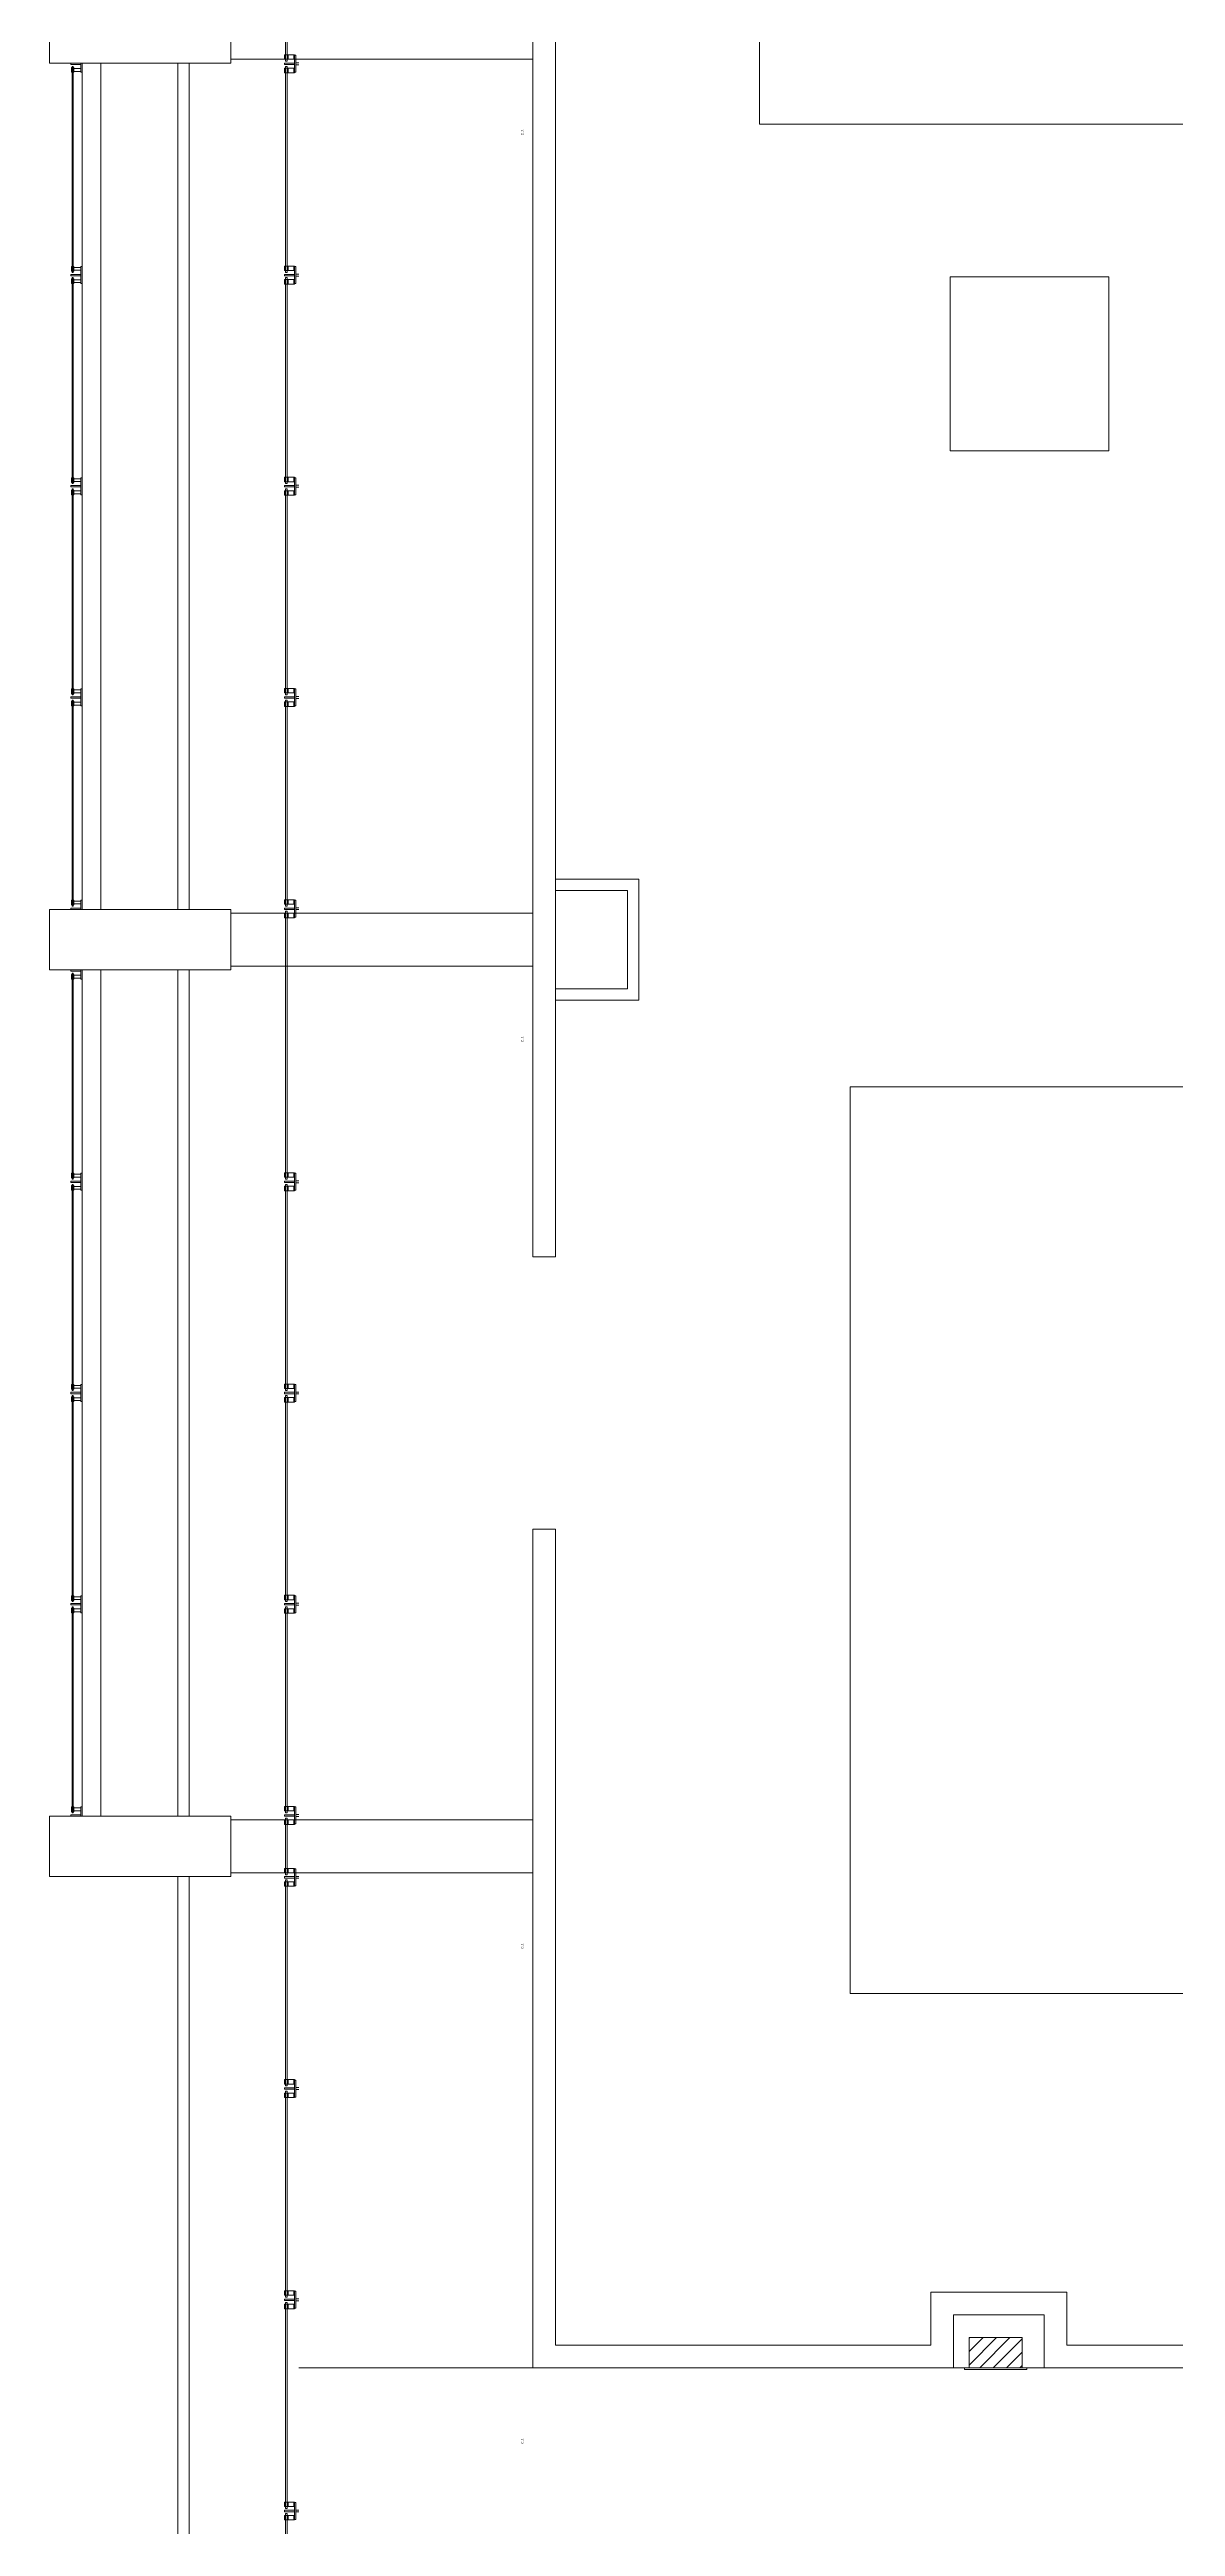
# Model space of a CAD drawing. Header units: inches. Extents: x -31774 to -27465, y 9140 to 11717.
# Drawn here: x -31095 to -30797, y 10124 to 10779 of the extents above; entities that cross this region are included whole.
import ezdxf

# ---------------------------------------------------------------- set-up
doc = ezdxf.new("R2010")
doc.units = ezdxf.units.IN
doc.header["$LTSCALE"] = 5.55
doc.header["$MEASUREMENT"] = 0
for name, color, linetype, lineweight in [('A-CLNG-CTJT', 6, 'Continuous', 18), ('A-CLNG-DIFF', 2, 'Continuous', 18), ('A-CONC-OPNG', 3, 'Continuous', 18), ('A-EQPM-MECH', 6, 'Continuous', 18), ('A-FLOR-BYND', 8, 'Continuous', 18), ('A-FLOR-HRAL', 5, 'Continuous', 18), ('A-FLOR-WALK', 6, 'Continuous', 18), ('A-GLAZ-FRAM', 5, 'Continuous', 18), ('a-glaz-full3', 8, 'Continuous', 18), ('A-GLAZ-SILL', 9, 'Continuous', 18), ('A-WALL-FULL', 8, 'Continuous', 18), ('P-EQPM', 7, 'Continuous', 18), ('P-EQPM-PATT', 8, 'Continuous', 18), ('S-COLS-CONC-03', 2, 'Continuous', 18)]:
    doc.layers.add(name, color=color, linetype=linetype, lineweight=lineweight)
doc.styles.add('@Arial Unicode MS', font='@Arial Unicode MS')

# ---------------------------------------------------------------- blocks, each defined once
blk = doc.blocks.new('screen2')
at = {"layer": 'A-GLAZ-FRAM'}
for p, q in [((0.37, 3), (0, 3)), ((0, 0.37), (0, 3)), ((0, 0.37), (2.44, 0.37)), ((0, 0.37), (0.37, 0.37)), ((0, 0), (2.44, 0)), ((0.37, 0.37), (0.37, 3)), ((1.19, 2.81), (2.44, 2.81)), ((1.19, 2.62), (1.19, 2.81)), ((1.19, 2.75), (2.44, 2.75)), ((1.19, 2.19), (1.19, 2.38)), ((1.19, 2.19), (2.44, 2.19)), ((1.44, 0.37), (1.44, 2.19)), ((2.19, 0.37), (2.19, 2.19)), ((2.44, 2.62), (2.44, 2.81)), ((2.44, 2.19), (2.44, 2.38)), ((2.44, 0), (2.44, 0.37)), ((53.84, 2.62), (53.84, 2.81)), ((55.09, 2.81), (53.84, 2.81)), ((55.09, 2.75), (53.84, 2.75)), ((53.84, 2.55), (54.09, 2.55)), ((53.84, 2.38), (53.84, 2.55)), ((53.84, 2.19), (53.84, 2.38)), ((55.09, 2.19), (53.84, 2.19)), ((53.84, 0.37), (58.34, 0.37)), ((53.84, 0.37), (53.84, 0)), ((53.84, 0), (58.34, 0)), ((54.09, 2.55), (54.09, 2.38)), ((54.09, 0.37), (54.09, 2.19)), ((54.84, 2.55), (54.84, 2.38)), ((55.09, 2.55), (54.84, 2.55)), ((54.84, 0.37), (54.84, 2.19)), ((55.09, 2.62), (55.09, 2.81)), ((55.09, 2.38), (55.09, 2.55)), ((55.09, 2.19), (55.09, 2.38)), ((56.28, 3), (55.91, 3)), ((55.91, 0.37), (55.91, 3)), ((55.91, 0.37), (56.28, 0.37)), ((56.28, 0.37), (56.28, 3)), ((57.09, 2.81), (58.34, 2.81)), ((57.09, 2.62), (57.09, 2.81)), ((57.09, 2.75), (58.34, 2.75)), ((57.09, 2.19), (57.09, 2.38)), ((57.09, 2.19), (58.34, 2.19)), ((57.34, 0.37), (57.34, 2.19)), ((58.09, 0.37), (58.09, 2.19)), ((58.34, 2.62), (58.34, 2.81)), ((58.34, 2.19), (58.34, 2.38)), ((58.34, 0), (58.34, 0.37)), ((109.75, 2.62), (109.75, 2.81)), ((111, 2.81), (109.75, 2.81)), ((111, 2.75), (109.75, 2.75)), ((109.75, 2.55), (110, 2.55)), ((109.75, 2.38), (109.75, 2.55)), ((109.75, 2.19), (109.75, 2.38)), ((111, 2.19), (109.75, 2.19)), ((109.75, 0.37), (114.25, 0.37)), ((109.75, 0.37), (109.75, 0)), ((109.75, 0), (114.25, 0)), ((110, 2.55), (110, 2.38)), ((110, 0.37), (110, 2.19)), ((110.75, 2.55), (110.75, 2.38)), ((111, 2.55), (110.75, 2.55)), ((110.75, 0.37), (110.75, 2.19)), ((111, 2.62), (111, 2.81)), ((111, 2.38), (111, 2.55)), ((111, 2.19), (111, 2.38)), ((112.19, 3), (111.81, 3)), ((111.81, 0.37), (111.81, 3)), ((111.81, 0.37), (112.19, 0.37)), ((112.19, 0.37), (112.19, 3)), ((113, 2.81), (114.25, 2.81)), ((113, 2.62), (113, 2.81)), ((113, 2.75), (114.25, 2.75)), ((113, 2.19), (113, 2.38)), ((113, 2.19), (114.25, 2.19)), ((113.25, 0.37), (113.25, 2.19)), ((114, 0.37), (114, 2.19)), ((114.25, 2.62), (114.25, 2.81)), ((114.25, 2.19), (114.25, 2.38)), ((114.25, 0), (114.25, 0.37)), ((165.66, 2.62), (165.66, 2.81)), ((166.91, 2.81), (165.66, 2.81)), ((166.91, 2.75), (165.66, 2.75)), ((165.66, 2.55), (165.91, 2.55)), ((165.66, 2.38), (165.66, 2.55)), ((165.66, 2.19), (165.66, 2.38)), ((166.91, 2.19), (165.66, 2.19)), ((165.66, 0.37), (170.16, 0.37)), ((165.66, 0.37), (165.66, 0)), ((165.66, 0), (170.16, 0)), ((165.91, 2.55), (165.91, 2.38)), ((165.91, 0.37), (165.91, 2.19)), ((166.66, 2.55), (166.66, 2.38)), ((166.91, 2.55), (166.66, 2.55)), ((166.66, 0.37), (166.66, 2.19)), ((166.91, 2.62), (166.91, 2.81)), ((166.91, 2.38), (166.91, 2.55)), ((166.91, 2.19), (166.91, 2.38)), ((168.09, 3), (167.72, 3)), ((167.72, 0.37), (167.72, 3)), ((167.72, 0.37), (168.09, 0.37)), ((168.09, 0.37), (168.09, 3)), ((168.91, 2.81), (170.16, 2.81)), ((168.91, 2.62), (168.91, 2.81)), ((168.91, 2.75), (170.16, 2.75)), ((168.91, 2.19), (168.91, 2.38)), ((168.91, 2.19), (170.16, 2.19)), ((169.16, 0.37), (169.16, 2.19)), ((169.91, 0.37), (169.91, 2.19)), ((170.16, 2.62), (170.16, 2.81)), ((170.16, 2.19), (170.16, 2.38)), ((170.16, 0), (170.16, 0.37)), ((221.56, 2.62), (221.56, 2.81)), ((222.81, 2.81), (221.56, 2.81)), ((222.81, 2.75), (221.56, 2.75)), ((221.56, 2.55), (221.81, 2.55)), ((221.56, 2.38), (221.56, 2.55)), ((221.56, 2.19), (221.56, 2.38)), ((222.81, 2.19), (221.56, 2.19)), ((221.56, 0.37), (224, 0.37)), ((221.56, 0.37), (221.56, 0)), ((221.56, 0), (224, 0)), ((221.81, 2.55), (221.81, 2.38)), ((221.81, 0.37), (221.81, 2.19)), ((222.56, 2.55), (222.56, 2.38)), ((222.81, 2.55), (222.56, 2.55)), ((222.56, 0.37), (222.56, 2.19)), ((222.81, 2.62), (222.81, 2.81)), ((222.81, 2.38), (222.81, 2.55)), ((222.81, 2.19), (222.81, 2.38)), ((224, 3), (223.62, 3)), ((223.62, 0.37), (223.62, 3)), ((223.62, 0.37), (224, 0.37)), ((224, 0.37), (224, 3))]:
    blk.add_line(p, q, dxfattribs=at)
for points in [[(1.58, 2.75), (1.27, 2.75), (1.27, 2.72), (1.36, 2.59), (1.36, 2.25), (1.49, 2.25), (1.49, 2.59), (1.58, 2.72)], [(2.04, 2.75), (2.36, 2.75), (2.36, 2.72), (2.26, 2.59), (2.26, 2.25), (2.14, 2.25), (2.14, 2.59), (2.04, 2.72)], [(54.31, 2.75), (54.62, 2.75), (54.62, 2.72), (54.53, 2.59), (54.53, 2.25), (54.41, 2.25), (54.41, 2.59), (54.31, 2.72)], [(57.49, 2.75), (57.17, 2.75), (57.17, 2.72), (57.27, 2.59), (57.27, 2.25), (57.39, 2.25), (57.39, 2.59), (57.49, 2.72)], [(57.95, 2.75), (58.26, 2.75), (58.26, 2.72), (58.17, 2.59), (58.17, 2.25), (58.04, 2.25), (58.04, 2.59), (57.95, 2.72)], [(110.22, 2.75), (110.53, 2.75), (110.53, 2.72), (110.44, 2.59), (110.44, 2.25), (110.31, 2.25), (110.31, 2.59), (110.22, 2.72)], [(113.39, 2.75), (113.08, 2.75), (113.08, 2.72), (113.17, 2.59), (113.17, 2.25), (113.3, 2.25), (113.3, 2.59), (113.39, 2.72)], [(113.86, 2.75), (114.17, 2.75), (114.17, 2.72), (114.08, 2.59), (114.08, 2.25), (113.95, 2.25), (113.95, 2.59), (113.86, 2.72)], [(166.12, 2.75), (166.44, 2.75), (166.44, 2.72), (166.34, 2.59), (166.34, 2.25), (166.22, 2.25), (166.22, 2.59), (166.12, 2.72)], [(169.3, 2.75), (168.99, 2.75), (168.99, 2.72), (169.08, 2.59), (169.08, 2.25), (169.21, 2.25), (169.21, 2.59), (169.3, 2.72)], [(169.76, 2.75), (170.08, 2.75), (170.08, 2.72), (169.98, 2.59), (169.98, 2.25), (169.86, 2.25), (169.86, 2.59), (169.76, 2.72)], [(222.03, 2.75), (222.34, 2.75), (222.34, 2.72), (222.25, 2.59), (222.25, 2.25), (222.12, 2.25), (222.12, 2.59), (222.03, 2.72)]]:
    blk.add_lwpolyline(points, close=True, dxfattribs=at)
for points in [[(1.49, 2.38), (1.58, 2.38), (1.58, 2.55), (1.82, 2.55)], [(2.14, 2.38), (2.05, 2.38), (2.05, 2.55), (1.8, 2.55)], [(57.39, 2.38), (57.49, 2.38), (57.49, 2.55), (57.73, 2.55)], [(58.04, 2.38), (57.95, 2.38), (57.95, 2.55), (57.71, 2.55)], [(113.3, 2.38), (113.39, 2.38), (113.39, 2.55), (113.63, 2.55)], [(113.95, 2.38), (113.86, 2.38), (113.86, 2.55), (113.62, 2.55)], [(169.21, 2.38), (169.3, 2.38), (169.3, 2.55), (169.54, 2.55)], [(169.86, 2.38), (169.76, 2.38), (169.76, 2.55), (169.52, 2.55)]]:
    blk.add_lwpolyline(points, dxfattribs=at)
at = {"layer": 'a-glaz-full3'}
for p, q in [((0.87, 2.38), (0.87, 2.62)), ((55.41, 2.58), (0.87, 2.58)), ((55.41, 2.42), (0.87, 2.42)), ((55.41, 2.62), (0.87, 2.62)), ((55.41, 2.38), (0.87, 2.38)), ((55.41, 2.38), (55.41, 2.62)), ((56.78, 2.38), (56.78, 2.62)), ((111.31, 2.62), (56.78, 2.62)), ((111.31, 2.58), (56.78, 2.58)), ((111.31, 2.42), (56.78, 2.42)), ((111.31, 2.38), (56.78, 2.38)), ((111.31, 2.38), (111.31, 2.62)), ((112.69, 2.38), (112.69, 2.62)), ((167.22, 2.62), (112.69, 2.62)), ((167.22, 2.58), (112.69, 2.58)), ((167.22, 2.42), (112.69, 2.42)), ((167.22, 2.38), (112.69, 2.38)), ((167.22, 2.38), (167.22, 2.62)), ((223.12, 2.62), (168.59, 2.62)), ((168.59, 2.38), (168.59, 2.62)), ((223.12, 2.58), (168.59, 2.58)), ((223.12, 2.42), (168.59, 2.42)), ((223.12, 2.38), (168.59, 2.38)), ((223.12, 2.38), (223.12, 2.62))]:
    blk.add_line(p, q, dxfattribs=at)
at = {"layer": 'A-GLAZ-SILL'}
for p, q in [((224, 0), (0, 0)), ((224, -5), (0, -5))]:
    blk.add_line(p, q, dxfattribs=at)
blk = doc.blocks.new('FX')
at = {"layer": 'P-EQPM-PATT', "linetype": 'Continuous', "lineweight": 18}
h = blk.add_hatch(dxfattribs=at)
h.set_pattern_fill('ANSI31', color=8, style=0, pattern_type=2)
h.set_pattern_definition([(-45, (-756.7211, -10597.938), (1.76776695, 1.76776695), [])])
h.paths.add_polyline_path([(0, 9.5), (-8, 9.5), (-8, -4.5), (0, -4.5)])
at = {"layer": 'P-EQPM'}
for p, q in [((0, -5.75), (0, 10.75)), ((0.5, 10.75), (0, 10.75)), ((0.5, -5.75), (0.5, 10.75)), ((0.5, -5.75), (0, -5.75))]:
    blk.add_line(p, q, dxfattribs=at)
blk.add_lwpolyline([(0, 9.5), (0, -4.5), (-8, -4.5), (-8, 9.5)], close=True, dxfattribs=at)

msp = doc.modelspace()

# ---------------------------------------------------------------- linework, layer by layer
at = {"layer": 'A-CLNG-CTJT'}
for p, q in [((-30967.04, 10776.51), (-31029.05, 10776.51)), ((-30967.04, 10550.51), (-31029.05, 10550.51)), ((-30967.04, 10536.51), (-31029.05, 10536.51)), ((-30967.04, 10310.51), (-31029.05, 10310.51)), ((-30967.04, 10296.51), (-31029.05, 10296.51)), ((-30967.04, 10165.51), (-31029.05, 10165.51)), ((-30967.04, 10165.51), (-31029.05, 10165.51))]:
    msp.add_line(p, q, dxfattribs=at)
at = {"layer": 'A-CLNG-DIFF'}
for points in [[(-31058.03, 10551.51), (-31061.03, 10551.51), (-31061.03, 10775.51), (-31058.03, 10775.51)], [(-31058.03, 10311.51), (-31061.03, 10311.51), (-31061.03, 10535.51), (-31058.03, 10535.51)]]:
    msp.add_lwpolyline(points, close=True, dxfattribs=at)
at = {"layer": 'A-CONC-OPNG'}
msp.add_lwpolyline([(-30814.59, 10672.9), (-30814.59, 10718.9), (-30856.59, 10718.9), (-30856.59, 10672.9)], close=True, dxfattribs=at)
at = {"layer": 'A-EQPM-MECH'}
for points in [[(-30763.04, 10759.34), (-30763.04, 11239.34), (-30907.04, 11239.34), (-30907.04, 10759.34)], [(-30763.04, 10264.53), (-30763.04, 10504.53), (-30883.04, 10504.53), (-30883.04, 10264.53)]]:
    msp.add_lwpolyline(points, close=True, dxfattribs=at)
at = {"layer": 'A-FLOR-BYND'}
for p, q in [((-31032.86, 10129.98), (-31030.17, 10129.98)), ((-31032.86, 10128.79), (-31032.86, 10129.98)), ((-31032.67, 10128.79), (-31032.67, 10129.98)), ((-31032.04, 10128.79), (-31032.04, 10129.98)), ((-31031.86, 10128.79), (-31031.86, 10129.98)), ((-31030.36, 10128.79), (-31030.36, 10129.98)), ((-31030.17, 10129.98), (-31030.17, 10128.79)), ((-31030.17, 10129.85), (-31029.79, 10129.85)), ((-31030.17, 10125.35), (-31030.17, 10129.85)), ((-31029.79, 10129.85), (-31029.79, 10125.35)), ((-31030.17, 10128.79), (-31032.86, 10128.79)), ((-31032.86, 10126.41), (-31030.17, 10126.41)), ((-31032.86, 10125.23), (-31032.86, 10126.41)), ((-31030.17, 10125.23), (-31032.86, 10125.23)), ((-31032.79, 10127.79), (-31030.17, 10127.79)), ((-31032.79, 10127.41), (-31032.79, 10127.79)), ((-31030.17, 10127.41), (-31032.79, 10127.41)), ((-31032.67, 10126.41), (-31032.67, 10125.23)), ((-31032.04, 10126.41), (-31032.04, 10125.23)), ((-31031.86, 10126.41), (-31031.86, 10125.23)), ((-31030.36, 10126.41), (-31030.36, 10125.23)), ((-31030.17, 10127.79), (-31030.17, 10127.41)), ((-31030.17, 10126.41), (-31030.17, 10125.23)), ((-31029.79, 10125.35), (-31030.17, 10125.35)), ((-31029.79, 10127.85), (-31029.05, 10127.85)), ((-31029.79, 10127.35), (-31029.79, 10127.85)), ((-31029.05, 10127.35), (-31029.79, 10127.35))]:
    msp.add_line(p, q, dxfattribs=at)
for points in [[(-31058.03, 10071.51), (-31061.03, 10071.51), (-31061.03, 10295.51), (-31058.03, 10295.51)], [(-31032.11, 10128.29), (-31032.11, 10182.82), (-31032.61, 10182.82), (-31032.61, 10128.29)], [(-31032.11, 10072.38), (-31032.11, 10126.91), (-31032.61, 10126.91), (-31032.61, 10072.38)]]:
    msp.add_lwpolyline(points, close=True, dxfattribs=at)
at = {"layer": 'A-FLOR-HRAL'}
for p, q in [((-31032.86, 10777.7), (-31030.17, 10777.7)), ((-31032.86, 10776.51), (-31032.86, 10777.7)), ((-31030.17, 10776.51), (-31032.86, 10776.51)), ((-31032.86, 10774.13), (-31030.17, 10774.13)), ((-31032.86, 10772.95), (-31032.86, 10774.13)), ((-31030.17, 10772.95), (-31032.86, 10772.95)), ((-31032.79, 10775.51), (-31030.17, 10775.51)), ((-31032.79, 10775.13), (-31032.79, 10775.51)), ((-31030.17, 10775.13), (-31032.79, 10775.13)), ((-31032.67, 10776.51), (-31032.67, 10777.7)), ((-31032.67, 10774.13), (-31032.67, 10772.95)), ((-31032.04, 10776.51), (-31032.04, 10777.7)), ((-31032.04, 10774.13), (-31032.04, 10772.95)), ((-31031.86, 10776.51), (-31031.86, 10777.7)), ((-31031.86, 10774.13), (-31031.86, 10772.95)), ((-31030.36, 10776.51), (-31030.36, 10777.7)), ((-31030.36, 10774.13), (-31030.36, 10772.95)), ((-31030.17, 10777.7), (-31030.17, 10776.51)), ((-31030.17, 10777.57), (-31029.79, 10777.57)), ((-31030.17, 10773.07), (-31030.17, 10777.57)), ((-31030.17, 10775.51), (-31030.17, 10775.13)), ((-31030.17, 10774.13), (-31030.17, 10772.95)), ((-31029.79, 10773.07), (-31030.17, 10773.07)), ((-31029.79, 10777.57), (-31029.79, 10773.07)), ((-31029.79, 10775.57), (-31029.05, 10775.57)), ((-31029.79, 10775.07), (-31029.79, 10775.57)), ((-31029.05, 10775.07), (-31029.79, 10775.07)), ((-31032.86, 10721.79), (-31030.17, 10721.79)), ((-31032.86, 10720.6), (-31032.86, 10721.79)), ((-31030.17, 10720.6), (-31032.86, 10720.6)), ((-31032.79, 10719.6), (-31030.17, 10719.6)), ((-31032.79, 10719.23), (-31032.79, 10719.6)), ((-31030.17, 10719.23), (-31032.79, 10719.23)), ((-31032.67, 10720.6), (-31032.67, 10721.79)), ((-31032.04, 10720.6), (-31032.04, 10721.79)), ((-31031.86, 10720.6), (-31031.86, 10721.79)), ((-31030.36, 10720.6), (-31030.36, 10721.79)), ((-31030.17, 10721.79), (-31030.17, 10720.6)), ((-31030.17, 10721.66), (-31029.79, 10721.66)), ((-31030.17, 10717.16), (-31030.17, 10721.66)), ((-31030.17, 10719.6), (-31030.17, 10719.23)), ((-31029.79, 10721.66), (-31029.79, 10717.16)), ((-31029.79, 10719.66), (-31029.05, 10719.66)), ((-31029.79, 10719.16), (-31029.79, 10719.66)), ((-31029.05, 10719.16), (-31029.79, 10719.16)), ((-31032.86, 10718.23), (-31030.17, 10718.23)), ((-31032.86, 10717.04), (-31032.86, 10718.23)), ((-31030.17, 10717.04), (-31032.86, 10717.04)), ((-31032.67, 10718.23), (-31032.67, 10717.04)), ((-31032.04, 10718.23), (-31032.04, 10717.04)), ((-31031.86, 10718.23), (-31031.86, 10717.04)), ((-31030.36, 10718.23), (-31030.36, 10717.04)), ((-31030.17, 10718.23), (-31030.17, 10717.04)), ((-31029.79, 10717.16), (-31030.17, 10717.16)), ((-31032.86, 10665.88), (-31030.17, 10665.88)), ((-31032.86, 10664.7), (-31032.86, 10665.88)), ((-31030.17, 10664.7), (-31032.86, 10664.7)), ((-31032.86, 10662.32), (-31030.17, 10662.32)), ((-31032.86, 10661.13), (-31032.86, 10662.32)), ((-31030.17, 10661.13), (-31032.86, 10661.13)), ((-31032.79, 10663.7), (-31030.17, 10663.7)), ((-31032.79, 10663.32), (-31032.79, 10663.7)), ((-31030.17, 10663.32), (-31032.79, 10663.32)), ((-31032.67, 10664.7), (-31032.67, 10665.88)), ((-31032.67, 10662.32), (-31032.67, 10661.13)), ((-31032.04, 10664.7), (-31032.04, 10665.88)), ((-31032.04, 10662.32), (-31032.04, 10661.13)), ((-31031.86, 10664.7), (-31031.86, 10665.88)), ((-31031.86, 10662.32), (-31031.86, 10661.13)), ((-31030.36, 10664.7), (-31030.36, 10665.88)), ((-31030.36, 10662.32), (-31030.36, 10661.13)), ((-31030.17, 10665.88), (-31030.17, 10664.7)), ((-31030.17, 10665.76), (-31029.79, 10665.76)), ((-31030.17, 10661.26), (-31030.17, 10665.76)), ((-31030.17, 10663.7), (-31030.17, 10663.32)), ((-31030.17, 10662.32), (-31030.17, 10661.13)), ((-31029.79, 10661.26), (-31030.17, 10661.26)), ((-31029.79, 10665.76), (-31029.79, 10661.26)), ((-31029.79, 10663.76), (-31029.05, 10663.76)), ((-31029.79, 10663.26), (-31029.79, 10663.76)), ((-31029.05, 10663.26), (-31029.79, 10663.26)), ((-31032.86, 10609.98), (-31030.17, 10609.98)), ((-31032.86, 10608.79), (-31032.86, 10609.98)), ((-31030.17, 10608.79), (-31032.86, 10608.79)), ((-31032.79, 10607.79), (-31030.17, 10607.79)), ((-31032.79, 10607.41), (-31032.79, 10607.79)), ((-31032.67, 10608.79), (-31032.67, 10609.98)), ((-31032.04, 10608.79), (-31032.04, 10609.98)), ((-31031.86, 10608.79), (-31031.86, 10609.98)), ((-31030.36, 10608.79), (-31030.36, 10609.98)), ((-31030.17, 10609.98), (-31030.17, 10608.79)), ((-31030.17, 10609.85), (-31029.79, 10609.85)), ((-31030.17, 10605.35), (-31030.17, 10609.85)), ((-31030.17, 10607.79), (-31030.17, 10607.41)), ((-31029.79, 10609.85), (-31029.79, 10605.35)), ((-31029.79, 10607.85), (-31029.05, 10607.85)), ((-31029.79, 10607.35), (-31029.79, 10607.85)), ((-31032.86, 10606.41), (-31030.17, 10606.41)), ((-31032.86, 10605.23), (-31032.86, 10606.41)), ((-31030.17, 10605.23), (-31032.86, 10605.23)), ((-31030.17, 10607.41), (-31032.79, 10607.41)), ((-31032.67, 10606.41), (-31032.67, 10605.23)), ((-31032.04, 10606.41), (-31032.04, 10605.23)), ((-31031.86, 10606.41), (-31031.86, 10605.23)), ((-31030.36, 10606.41), (-31030.36, 10605.23)), ((-31030.17, 10606.41), (-31030.17, 10605.23)), ((-31029.79, 10605.35), (-31030.17, 10605.35)), ((-31029.05, 10607.35), (-31029.79, 10607.35)), ((-31032.86, 10554.07), (-31030.17, 10554.07)), ((-31032.86, 10552.88), (-31032.86, 10554.07)), ((-31030.17, 10552.88), (-31032.86, 10552.88)), ((-31032.86, 10550.51), (-31030.17, 10550.51)), ((-31032.86, 10549.32), (-31032.86, 10550.51)), ((-31030.17, 10549.32), (-31032.86, 10549.32)), ((-31032.79, 10551.88), (-31030.17, 10551.88)), ((-31032.79, 10551.51), (-31032.79, 10551.88)), ((-31030.17, 10551.51), (-31032.79, 10551.51)), ((-31032.67, 10552.88), (-31032.67, 10554.07)), ((-31032.67, 10550.51), (-31032.67, 10549.32)), ((-31032.04, 10552.88), (-31032.04, 10554.07)), ((-31032.04, 10550.51), (-31032.04, 10549.32)), ((-31031.86, 10552.88), (-31031.86, 10554.07)), ((-31031.86, 10550.51), (-31031.86, 10549.32)), ((-31030.36, 10552.88), (-31030.36, 10554.07)), ((-31030.36, 10550.51), (-31030.36, 10549.32)), ((-31030.17, 10554.07), (-31030.17, 10552.88)), ((-31030.17, 10553.95), (-31029.79, 10553.95)), ((-31030.17, 10549.45), (-31030.17, 10553.95)), ((-31030.17, 10551.88), (-31030.17, 10551.51)), ((-31030.17, 10550.51), (-31030.17, 10549.32)), ((-31029.79, 10549.45), (-31030.17, 10549.45)), ((-31029.79, 10553.95), (-31029.79, 10549.45)), ((-31029.79, 10551.95), (-31029.05, 10551.95)), ((-31029.79, 10551.45), (-31029.79, 10551.95)), ((-31029.05, 10551.45), (-31029.79, 10551.45)), ((-31032.86, 10481.79), (-31030.17, 10481.79)), ((-31032.86, 10480.6), (-31032.86, 10481.79)), ((-31030.17, 10480.6), (-31032.86, 10480.6)), ((-31032.86, 10478.23), (-31030.17, 10478.23)), ((-31032.86, 10477.04), (-31032.86, 10478.23)), ((-31030.17, 10477.04), (-31032.86, 10477.04)), ((-31032.79, 10479.6), (-31030.17, 10479.6)), ((-31032.79, 10479.23), (-31032.79, 10479.6)), ((-31030.17, 10479.23), (-31032.79, 10479.23)), ((-31032.67, 10480.6), (-31032.67, 10481.79)), ((-31032.67, 10478.23), (-31032.67, 10477.04)), ((-31032.04, 10480.6), (-31032.04, 10481.79)), ((-31032.04, 10478.23), (-31032.04, 10477.04)), ((-31031.86, 10480.6), (-31031.86, 10481.79)), ((-31031.86, 10478.23), (-31031.86, 10477.04)), ((-31030.36, 10480.6), (-31030.36, 10481.79)), ((-31030.36, 10478.23), (-31030.36, 10477.04)), ((-31030.17, 10481.79), (-31030.17, 10480.6)), ((-31030.17, 10481.66), (-31029.79, 10481.66)), ((-31030.17, 10477.16), (-31030.17, 10481.66)), ((-31030.17, 10479.6), (-31030.17, 10479.23)), ((-31030.17, 10478.23), (-31030.17, 10477.04)), ((-31029.79, 10477.16), (-31030.17, 10477.16)), ((-31029.79, 10481.66), (-31029.79, 10477.16)), ((-31029.79, 10479.66), (-31029.05, 10479.66)), ((-31029.79, 10479.16), (-31029.79, 10479.66)), ((-31029.05, 10479.16), (-31029.79, 10479.16)), ((-31032.86, 10425.88), (-31030.17, 10425.88)), ((-31032.86, 10424.69), (-31032.86, 10425.88)), ((-31030.17, 10424.69), (-31032.86, 10424.69)), ((-31032.67, 10424.69), (-31032.67, 10425.88)), ((-31032.04, 10424.69), (-31032.04, 10425.88)), ((-31031.86, 10424.69), (-31031.86, 10425.88)), ((-31030.36, 10424.69), (-31030.36, 10425.88)), ((-31030.17, 10425.88), (-31030.17, 10424.69)), ((-31030.17, 10425.76), (-31029.79, 10425.76)), ((-31030.17, 10421.26), (-31030.17, 10425.76)), ((-31029.79, 10425.76), (-31029.79, 10421.26)), ((-31032.86, 10422.32), (-31030.17, 10422.32)), ((-31032.86, 10421.13), (-31032.86, 10422.32)), ((-31030.17, 10421.13), (-31032.86, 10421.13)), ((-31032.79, 10423.69), (-31030.17, 10423.69)), ((-31032.79, 10423.32), (-31032.79, 10423.69)), ((-31030.17, 10423.32), (-31032.79, 10423.32)), ((-31032.67, 10422.32), (-31032.67, 10421.13)), ((-31032.04, 10422.32), (-31032.04, 10421.13)), ((-31031.86, 10422.32), (-31031.86, 10421.13)), ((-31030.36, 10422.32), (-31030.36, 10421.13)), ((-31030.17, 10423.69), (-31030.17, 10423.32)), ((-31030.17, 10422.32), (-31030.17, 10421.13)), ((-31029.79, 10421.26), (-31030.17, 10421.26)), ((-31029.79, 10423.76), (-31029.05, 10423.76)), ((-31029.79, 10423.26), (-31029.79, 10423.76)), ((-31029.05, 10423.26), (-31029.79, 10423.26)), ((-31032.86, 10369.98), (-31030.17, 10369.98)), ((-31032.86, 10368.79), (-31032.86, 10369.98)), ((-31030.17, 10368.79), (-31032.86, 10368.79)), ((-31032.86, 10366.41), (-31030.17, 10366.41)), ((-31032.86, 10365.23), (-31032.86, 10366.41)), ((-31030.17, 10365.23), (-31032.86, 10365.23)), ((-31032.79, 10367.79), (-31030.17, 10367.79)), ((-31032.79, 10367.41), (-31032.79, 10367.79)), ((-31030.17, 10367.41), (-31032.79, 10367.41)), ((-31032.67, 10368.79), (-31032.67, 10369.98)), ((-31032.67, 10366.41), (-31032.67, 10365.23)), ((-31032.04, 10368.79), (-31032.04, 10369.98)), ((-31032.04, 10366.41), (-31032.04, 10365.23)), ((-31031.86, 10368.79), (-31031.86, 10369.98)), ((-31031.86, 10366.41), (-31031.86, 10365.23)), ((-31030.36, 10368.79), (-31030.36, 10369.98)), ((-31030.36, 10366.41), (-31030.36, 10365.23)), ((-31030.17, 10369.98), (-31030.17, 10368.79)), ((-31030.17, 10369.85), (-31029.79, 10369.85)), ((-31030.17, 10365.35), (-31030.17, 10369.85)), ((-31030.17, 10367.79), (-31030.17, 10367.41)), ((-31030.17, 10366.41), (-31030.17, 10365.23)), ((-31029.79, 10365.35), (-31030.17, 10365.35)), ((-31029.79, 10369.85), (-31029.79, 10365.35)), ((-31029.79, 10367.85), (-31029.05, 10367.85)), ((-31029.79, 10367.35), (-31029.79, 10367.85)), ((-31029.05, 10367.35), (-31029.79, 10367.35)), ((-31032.86, 10314.07), (-31030.17, 10314.07)), ((-31032.86, 10312.88), (-31032.86, 10314.07)), ((-31030.17, 10312.88), (-31032.86, 10312.88)), ((-31032.67, 10312.88), (-31032.67, 10314.07)), ((-31032.04, 10312.88), (-31032.04, 10314.07)), ((-31031.86, 10312.88), (-31031.86, 10314.07)), ((-31030.36, 10312.88), (-31030.36, 10314.07)), ((-31030.17, 10314.07), (-31030.17, 10312.88)), ((-31030.17, 10313.94), (-31029.79, 10313.94)), ((-31030.17, 10309.44), (-31030.17, 10313.94)), ((-31029.79, 10313.94), (-31029.79, 10309.44)), ((-31032.86, 10310.51), (-31030.17, 10310.51)), ((-31032.86, 10309.32), (-31032.86, 10310.51)), ((-31030.17, 10309.32), (-31032.86, 10309.32)), ((-31032.79, 10311.88), (-31030.17, 10311.88)), ((-31032.79, 10311.51), (-31032.79, 10311.88)), ((-31030.17, 10311.51), (-31032.79, 10311.51)), ((-31032.67, 10310.51), (-31032.67, 10309.32)), ((-31032.04, 10310.51), (-31032.04, 10309.32)), ((-31031.86, 10310.51), (-31031.86, 10309.32)), ((-31030.36, 10310.51), (-31030.36, 10309.32)), ((-31030.17, 10311.88), (-31030.17, 10311.51)), ((-31030.17, 10310.51), (-31030.17, 10309.32)), ((-31029.79, 10309.44), (-31030.17, 10309.44)), ((-31029.79, 10311.94), (-31029.05, 10311.94)), ((-31029.79, 10311.44), (-31029.79, 10311.94)), ((-31029.05, 10311.44), (-31029.79, 10311.44)), ((-31032.86, 10297.7), (-31030.17, 10297.7)), ((-31032.86, 10296.51), (-31032.86, 10297.7)), ((-31030.17, 10296.51), (-31032.86, 10296.51)), ((-31032.86, 10294.13), (-31030.17, 10294.13)), ((-31032.86, 10292.95), (-31032.86, 10294.13)), ((-31030.17, 10292.95), (-31032.86, 10292.95)), ((-31032.79, 10295.51), (-31030.17, 10295.51)), ((-31032.79, 10295.13), (-31032.79, 10295.51)), ((-31030.17, 10295.13), (-31032.79, 10295.13)), ((-31032.67, 10296.51), (-31032.67, 10297.7)), ((-31032.67, 10294.13), (-31032.67, 10292.95)), ((-31032.04, 10296.51), (-31032.04, 10297.7)), ((-31032.04, 10294.13), (-31032.04, 10292.95)), ((-31031.86, 10296.51), (-31031.86, 10297.7)), ((-31031.86, 10294.13), (-31031.86, 10292.95)), ((-31030.36, 10296.51), (-31030.36, 10297.7)), ((-31030.36, 10294.13), (-31030.36, 10292.95)), ((-31030.17, 10297.7), (-31030.17, 10296.51)), ((-31030.17, 10297.57), (-31029.79, 10297.57)), ((-31030.17, 10293.07), (-31030.17, 10297.57)), ((-31030.17, 10295.51), (-31030.17, 10295.13)), ((-31030.17, 10294.13), (-31030.17, 10292.95)), ((-31029.79, 10293.07), (-31030.17, 10293.07)), ((-31029.79, 10297.57), (-31029.79, 10293.07)), ((-31029.79, 10295.57), (-31029.05, 10295.57)), ((-31029.79, 10295.07), (-31029.79, 10295.57)), ((-31029.05, 10295.07), (-31029.79, 10295.07)), ((-31032.86, 10241.79), (-31030.17, 10241.79)), ((-31032.86, 10240.6), (-31032.86, 10241.79)), ((-31030.17, 10240.6), (-31032.86, 10240.6)), ((-31032.67, 10240.6), (-31032.67, 10241.79)), ((-31032.04, 10240.6), (-31032.04, 10241.79)), ((-31031.86, 10240.6), (-31031.86, 10241.79)), ((-31030.36, 10240.6), (-31030.36, 10241.79)), ((-31030.17, 10241.79), (-31030.17, 10240.6)), ((-31030.17, 10241.66), (-31029.79, 10241.66)), ((-31030.17, 10237.16), (-31030.17, 10241.66)), ((-31029.79, 10241.66), (-31029.79, 10237.16)), ((-31032.86, 10238.23), (-31030.17, 10238.23)), ((-31032.86, 10237.04), (-31032.86, 10238.23)), ((-31030.17, 10237.04), (-31032.86, 10237.04)), ((-31032.79, 10239.6), (-31030.17, 10239.6)), ((-31032.79, 10239.23), (-31032.79, 10239.6)), ((-31030.17, 10239.23), (-31032.79, 10239.23)), ((-31032.67, 10238.23), (-31032.67, 10237.04)), ((-31032.04, 10238.23), (-31032.04, 10237.04)), ((-31031.86, 10238.23), (-31031.86, 10237.04)), ((-31030.36, 10238.23), (-31030.36, 10237.04)), ((-31030.17, 10239.6), (-31030.17, 10239.23)), ((-31030.17, 10238.23), (-31030.17, 10237.04)), ((-31029.79, 10237.16), (-31030.17, 10237.16)), ((-31029.79, 10239.66), (-31029.05, 10239.66)), ((-31029.79, 10239.16), (-31029.79, 10239.66)), ((-31029.05, 10239.16), (-31029.79, 10239.16)), ((-31032.86, 10185.88), (-31030.17, 10185.88)), ((-31032.86, 10184.7), (-31032.86, 10185.88)), ((-31030.17, 10184.7), (-31032.86, 10184.7)), ((-31032.86, 10182.32), (-31030.17, 10182.32)), ((-31032.86, 10181.13), (-31032.86, 10182.32)), ((-31032.79, 10183.7), (-31030.17, 10183.7)), ((-31032.79, 10183.32), (-31032.79, 10183.7)), ((-31030.17, 10183.32), (-31032.79, 10183.32)), ((-31032.67, 10184.7), (-31032.67, 10185.88)), ((-31032.67, 10182.32), (-31032.67, 10181.13)), ((-31032.04, 10184.7), (-31032.04, 10185.88)), ((-31032.04, 10182.32), (-31032.04, 10181.13)), ((-31031.86, 10184.7), (-31031.86, 10185.88)), ((-31031.86, 10182.32), (-31031.86, 10181.13)), ((-31030.36, 10184.7), (-31030.36, 10185.88)), ((-31030.36, 10182.32), (-31030.36, 10181.13)), ((-31030.17, 10185.88), (-31030.17, 10184.7)), ((-31030.17, 10185.76), (-31029.79, 10185.76)), ((-31030.17, 10181.26), (-31030.17, 10185.76)), ((-31030.17, 10183.7), (-31030.17, 10183.32)), ((-31030.17, 10182.32), (-31030.17, 10181.13)), ((-31029.79, 10185.76), (-31029.79, 10181.26)), ((-31029.79, 10183.76), (-31029.05, 10183.76)), ((-31029.79, 10183.26), (-31029.79, 10183.76)), ((-31029.05, 10183.26), (-31029.79, 10183.26)), ((-31030.17, 10181.13), (-31032.86, 10181.13)), ((-31029.79, 10181.26), (-31030.17, 10181.26))]:
    msp.add_line(p, q, dxfattribs=at)
for points in [[(-31032.11, 10776.01), (-31032.11, 10846.91), (-31032.61, 10846.91), (-31032.61, 10776.01)], [(-31032.11, 10720.1), (-31032.11, 10774.63), (-31032.61, 10774.63), (-31032.61, 10720.1)], [(-31032.11, 10664.2), (-31032.11, 10718.73), (-31032.61, 10718.73), (-31032.61, 10664.2)], [(-31032.11, 10608.29), (-31032.11, 10662.82), (-31032.61, 10662.82), (-31032.61, 10608.29)], [(-31032.11, 10552.38), (-31032.11, 10606.91), (-31032.61, 10606.91), (-31032.61, 10552.38)], [(-31032.11, 10480.1), (-31032.11, 10551.01), (-31032.61, 10551.01), (-31032.61, 10480.1)], [(-31032.11, 10424.19), (-31032.11, 10478.73), (-31032.61, 10478.73), (-31032.61, 10424.19)], [(-31032.11, 10368.29), (-31032.11, 10422.82), (-31032.61, 10422.82), (-31032.61, 10368.29)], [(-31032.11, 10312.38), (-31032.11, 10366.91), (-31032.61, 10366.91), (-31032.61, 10312.38)], [(-31032.11, 10296.01), (-31032.11, 10311.01), (-31032.61, 10311.01), (-31032.61, 10296.01)], [(-31032.11, 10240.1), (-31032.11, 10294.63), (-31032.61, 10294.63), (-31032.61, 10240.1)], [(-31032.11, 10184.2), (-31032.11, 10238.73), (-31032.61, 10238.73), (-31032.61, 10184.2)]]:
    msp.add_lwpolyline(points, close=True, dxfattribs=at)
at = {"layer": 'A-FLOR-WALK'}
for p, q in [((-31047.05, 10776.51), (-31029.05, 10776.51)), ((-31047.05, 10550.51), (-31029.05, 10550.51)), ((-31047.05, 10536.51), (-31029.05, 10536.51)), ((-31047.05, 10310.51), (-31029.05, 10310.51)), ((-31047.05, 10296.51), (-31029.05, 10296.51))]:
    msp.add_line(p, q, dxfattribs=at)
at = {"layer": 'A-WALL-FULL'}
for p, q in [((-30967.04, 10867.51), (-30967.04, 10459.51)), ((-30961.04, 10867.51), (-30961.04, 10459.51)), ((-30939.05, 10559.51), (-30961.04, 10559.51)), ((-30942.05, 10556.51), (-30961.04, 10556.51)), ((-30942.05, 10530.51), (-30942.05, 10556.51)), ((-30939.05, 10527.51), (-30939.05, 10559.51)), ((-30942.05, 10530.51), (-30961.05, 10530.51)), ((-30939.05, 10527.51), (-30961.05, 10527.51)), ((-30961.04, 10459.51), (-30967.04, 10459.51)), ((-30961.04, 10459.51), (-30967.04, 10459.51)), ((-30967.04, 10459.51), (-30967.04, 10459.51)), ((-30961.04, 10459.51), (-30961.04, 10459.51)), ((-30961.04, 10387.51), (-30967.04, 10387.51)), ((-30961.04, 10387.51), (-30967.04, 10387.51)), ((-30967.04, 10387.51), (-30967.04, 10387.51)), ((-30967.04, 10387.51), (-30967.04, 10165.51)), ((-30961.04, 10387.51), (-30961.04, 10387.51)), ((-30961.04, 10387.51), (-30961.04, 10171.51)), ((-30861.67, 10171.51), (-30861.67, 10185.51)), ((-30825.67, 10185.51), (-30861.67, 10185.51)), ((-30825.67, 10171.51), (-30825.67, 10185.51)), ((-30831.67, 10179.51), (-30855.67, 10179.51)), ((-30855.67, 10165.51), (-30855.67, 10179.51)), ((-30831.67, 10165.51), (-30831.67, 10179.51)), ((-30861.67, 10171.51), (-30961.04, 10171.51)), ((-30727.05, 10171.51), (-30825.67, 10171.51)), ((-30831.67, 10165.51), (-30967.05, 10165.51)), ((-30727.05, 10165.51), (-30831.67, 10165.51))]:
    msp.add_line(p, q, dxfattribs=at)
at = {"layer": 'S-COLS-CONC-03'}
for points in [[(-31047.05, 10791.51), (-31095.05, 10791.51), (-31095.05, 10775.51), (-31047.05, 10775.51)], [(-31047.05, 10551.51), (-31095.05, 10551.51), (-31095.05, 10535.51), (-31047.05, 10535.51)], [(-31047.05, 10311.51), (-31095.05, 10311.51), (-31095.05, 10295.51), (-31047.05, 10295.51)]]:
    msp.add_lwpolyline(points, close=True, dxfattribs=at)

# ---------------------------------------------------------------- block references
at = {"layer": 'a-glaz-full3', "rotation": 90}
for p in [(-31086.42, 10551.51), (-31086.42, 10311.51)]:
    msp.add_blockref('screen2', p, dxfattribs=at)
at = {"layer": 'P-EQPM', "rotation": -90}
msp.add_blockref('FX', (-30847.05, 10165.51), dxfattribs=at)

# ---------------------------------------------------------------- texts
at = {"layer": 'A-CLNG-CTJT', "char_height": 0.6482, "attachment_point": 1, "rotation": 90, "line_spacing_factor": 0.96736, "style": '@Arial Unicode MS'}
for insert in [(-30970.2, 10756.39), (-30970.2, 10516.39), (-30970.2, 10276.39), (-30970.2, 10145.39), (-30970.2, 10145.39)]:
    msp.add_mtext('{\\C6;\\lC.J.}', dxfattribs=dict(at, insert=insert))

doc.saveas('drawing.dxf')
